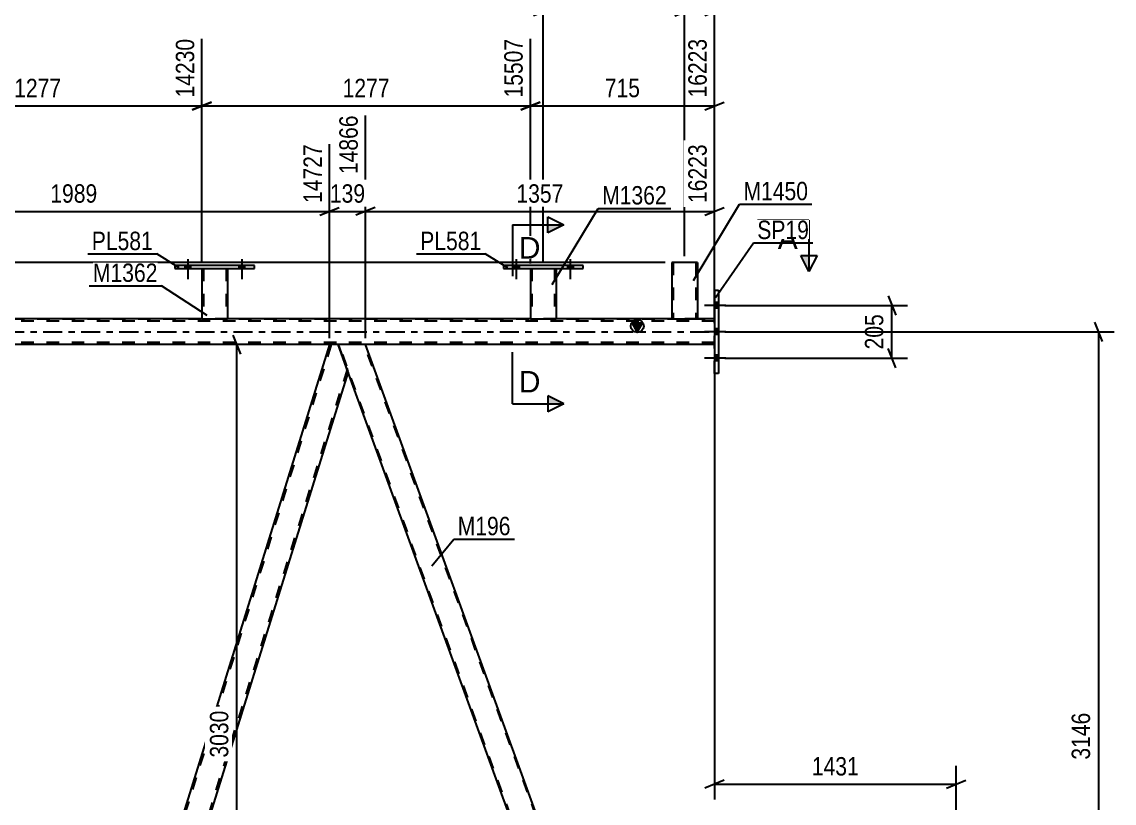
# Model space of a CAD drawing. Header units: millimetres. Extents: x 0 to 1775, y 0 to 560.
# Drawn here: x 1595 to 1764.8, y 353.5 to 475.1 of the extents above; entities that cross this region are included whole.
import ezdxf

# ---------------------------------------------------------------- set-up
doc = ezdxf.new("R2010")
doc.units = ezdxf.units.MM
doc.linetypes.add('DXK_LINE_DOT2', pattern=[3.9198, 1.9599, -1.9599])
doc.linetypes.add('DXK_LINE_DOT3', pattern=[5.9187, 2.979, -0.9799, 0.9799, -0.9799])
doc.styles.add('Arial', font='ARIAL.TTF', dxfattribs={"height": 0.2})
doc.styles.add('Arial Narrow', font='ARIALN.TTF', dxfattribs={"height": 0.2})

# ---------------------------------------------------------------- blocks, each defined once
blk = doc.blocks.new('Part-814185345-3641 - 3551')
at = {"color": 2, "linetype": 'Continuous'}
for p, q in [((1618.78, 437.14), (1618.78, 436.66)), ((1631.18, 437.14), (1618.78, 437.14)), ((1618.78, 436.66), (1631.18, 436.66)), ((1631.18, 436.66), (1631.18, 437.14))]:
    blk.add_line(p, q, dxfattribs=at)
blk = doc.blocks.new('Part-814185345-3646 - 3551')
at = {"color": 2, "linetype": 'Continuous'}
for p, q in [((1674.06, 436.66), (1674.06, 428.82)), ((1678.06, 436.66), (1678.06, 428.82)), ((1674.06, 428.82), (1678.06, 428.82))]:
    blk.add_line(p, q, dxfattribs=at)
at = {"color": 7, "linetype": 'DXK_LINE_DOT2'}
for p, q in [((1674.06, 436.66), (1678.06, 436.66)), ((1674.06, 436.66), (1674.06, 436.66)), ((1674.06, 436.66), (1674.06, 436.66)), ((1674.3, 436.66), (1674.3, 428.82)), ((1677.82, 436.66), (1677.82, 428.82)), ((1678.06, 436.66), (1678.06, 436.66)), ((1678.06, 436.66), (1678.06, 436.66)), ((1677.76, 428.82), (1677.8, 428.82)), ((1677.76, 428.82), (1677.8, 428.82)), ((1677.8, 428.82), (1677.82, 428.82)), ((1677.8, 428.82), (1677.82, 428.82))]:
    blk.add_line(p, q, dxfattribs=at)
blk = doc.blocks.new('Bolt-814185345-3575 - 3551')
at = {"linetype": 'Continuous'}
for points in [[(1620.34, 436.66), (1621.22, 436.66), (1621.22, 437.14), (1620.34, 437.14)], [(1628.74, 436.66), (1629.62, 436.66), (1629.62, 437.14), (1628.74, 437.14)]]:
    blk.add_hatch(color=1, dxfattribs=at).paths.add_polyline_path(points)
at = {"color": 1, "linetype": 'Continuous'}
for p, q in [((1620.34, 437.14), (1620.34, 436.66)), ((1620.78, 438.14), (1620.78, 435.02)), ((1621.22, 437.14), (1621.22, 436.66)), ((1628.74, 437.14), (1628.74, 436.66)), ((1629.18, 438.14), (1629.18, 435.02)), ((1629.62, 437.14), (1629.62, 436.66))]:
    blk.add_line(p, q, dxfattribs=at)
blk = doc.blocks.new('Bolt-814185345-3576 - 3551')
at = {"linetype": 'Continuous'}
for points in [[(1620.34, 436.66), (1621.22, 436.66), (1621.22, 437.14), (1620.34, 437.14)], [(1628.74, 436.66), (1629.62, 436.66), (1629.62, 437.14), (1628.74, 437.14)]]:
    blk.add_hatch(color=1, dxfattribs=at).paths.add_polyline_path(points)
at = {"color": 1, "linetype": 'Continuous'}
for p, q in [((1620.34, 437.14), (1620.34, 436.66)), ((1620.78, 438.14), (1620.78, 435.02)), ((1621.22, 437.14), (1621.22, 436.66)), ((1628.74, 437.14), (1628.74, 436.66)), ((1629.18, 438.14), (1629.18, 435.02)), ((1629.62, 437.14), (1629.62, 436.66))]:
    blk.add_line(p, q, dxfattribs=at)
blk = doc.blocks.new('Part-814185345-3636 - 3551')
at = {"color": 2, "linetype": 'Continuous'}
for p, q in [((1622.98, 436.66), (1622.98, 428.82)), ((1626.98, 436.66), (1626.98, 428.82)), ((1622.98, 428.82), (1626.98, 428.82))]:
    blk.add_line(p, q, dxfattribs=at)
at = {"color": 7, "linetype": 'DXK_LINE_DOT2'}
for p, q in [((1622.98, 436.66), (1626.98, 436.66)), ((1622.98, 436.66), (1622.98, 436.66)), ((1622.98, 436.66), (1622.98, 436.66)), ((1623.22, 436.66), (1623.22, 428.82)), ((1626.74, 436.66), (1626.74, 428.82)), ((1626.98, 436.66), (1626.98, 436.66)), ((1626.98, 436.66), (1626.98, 436.66)), ((1626.68, 428.82), (1626.72, 428.82)), ((1626.68, 428.82), (1626.72, 428.82)), ((1626.72, 428.82), (1626.74, 428.82)), ((1626.72, 428.82), (1626.74, 428.82))]:
    blk.add_line(p, q, dxfattribs=at)
blk = doc.blocks.new('Part-814185345-3726 - 3551')
at = {"color": 7, "linetype": 'DXK_LINE_DOT2'}
for p, q in [((1643.09, 424.82), (1606.27, 306.7)), ((1645.56, 420.94), (1608.99, 303.6)), ((1645.7, 420.57), (1645.68, 420.62)), ((1645.7, 420.57), (1645.68, 420.62)), ((1606.55, 308.42), (1606.13, 307.07)), ((1610.74, 308.42), (1609.24, 303.6)), ((1607.4, 303.6), (1606.13, 307.07)), ((1609.24, 303.6), (1607.4, 303.6))]:
    blk.add_line(p, q, dxfattribs=at)
at = {"color": 2, "linetype": 'Continuous'}
for p, q in [((1642.83, 424.82), (1606.55, 308.42)), ((1644.15, 424.82), (1642.83, 424.82)), ((1645.68, 420.62), (1644.15, 424.82)), ((1645.7, 420.57), (1610.74, 308.42))]:
    blk.add_line(p, q, dxfattribs=at)
blk = doc.blocks.new('Part-814185345-3741 - 3551')
at = {"color": 2, "linetype": 'Continuous'}
for p, q in [((1563.27, 424.82), (1559.02, 424.82)), ((1605.64, 308.42), (1563.27, 424.82)), ((1601.39, 308.42), (1560.55, 420.62))]:
    blk.add_line(p, q, dxfattribs=at)
at = {"color": 7, "linetype": 'DXK_LINE_DOT2'}
for p, q in [((1559.02, 424.82), (1560.55, 420.62)), ((1603.31, 303.6), (1559.19, 424.82)), ((1607.23, 303.6), (1563.1, 424.82)), ((1603.14, 303.6), (1601.39, 308.42)), ((1607.4, 303.6), (1605.64, 308.42)), ((1607.4, 303.6), (1603.14, 303.6))]:
    blk.add_line(p, q, dxfattribs=at)
blk = doc.blocks.new('Part-814185345-3772 - 3551')
at = {"color": 2, "linetype": 'Continuous'}
for p, q in [((1648.41, 424.82), (1644.15, 424.82)), ((1692.53, 303.6), (1648.41, 424.82)), ((1688.27, 303.6), (1645.68, 420.62))]:
    blk.add_line(p, q, dxfattribs=at)
at = {"color": 7, "linetype": 'DXK_LINE_DOT2'}
for p, q in [((1644.15, 424.82), (1645.68, 420.62)), ((1688.44, 303.6), (1644.32, 424.82)), ((1692.36, 303.6), (1648.24, 424.82)), ((1688.27, 303.6), (1692.53, 303.6))]:
    blk.add_line(p, q, dxfattribs=at)
blk = doc.blocks.new('Part-814185345-3816 - 3551')
at = {"color": 2, "linetype": 'Continuous'}
for p, q in [((1702.68, 433.32), (1702.68, 433.32)), ((1702.68, 433.32), (1702.68, 420.32)), ((1702.68, 433.32), (1703.32, 433.32)), ((1703.32, 433.32), (1703.32, 433.32)), ((1703.32, 433.32), (1703.32, 420.32)), ((1703.32, 420.32), (1702.68, 420.32)), ((1703.32, 420.32), (1703.32, 420.32))]:
    blk.add_line(p, q, dxfattribs=at)
at = {"color": 7, "linetype": 'DXK_LINE_DOT2'}
for p, q in [((1702.68, 420.32), (1702.68, 433.32)), ((1703.32, 433.32), (1703.32, 420.32))]:
    blk.add_line(p, q, dxfattribs=at)
blk = doc.blocks.new('Part-814185345-3837 - 3551')
at = {"linetype": 'Continuous'}
blk.add_hatch(color=2, dxfattribs=at).paths.add_polyline_path([(1690.68, 426.82), (1689.88, 428.22), (1691.48, 428.22)])
at = {"color": 7, "linetype": 'DXK_LINE_DOT2'}
for p, q in [((1702.68, 428.5), (1053.76, 428.5)), ((1126.99, 428.82), (1702.68, 428.82)), ((1626.98, 428.82), (1622.98, 428.82)), ((1678.06, 428.82), (1674.06, 428.82)), ((1700.04, 428.82), (1696.04, 428.82)), ((1702.68, 428.82), (1702.68, 424.82)), ((1702.68, 425.14), (1053.76, 425.14)), ((1648.41, 424.82), (1642.83, 424.82))]:
    blk.add_line(p, q, dxfattribs=at)
at = {"color": 2, "linetype": 'Continuous'}
for p, q in [((1622.98, 428.82), (1575.9, 428.82)), ((1674.06, 428.82), (1626.98, 428.82)), ((1696.04, 428.82), (1678.06, 428.82)), ((1690.68, 426.82), (1689.88, 428.22)), ((1689.88, 428.22), (1691.48, 428.22)), ((1691.48, 428.22), (1690.68, 426.82)), ((1702.68, 428.82), (1700.04, 428.82)), ((1642.83, 424.82), (1563.27, 424.82)), ((1702.68, 424.82), (1648.41, 424.82))]:
    blk.add_line(p, q, dxfattribs=at)
at = {"color": 7, "linetype": 'DXK_LINE_DOT3'}
blk.add_line((1053.76, 426.82), (1702.68, 426.82), dxfattribs=at)
at = {"color": 2, "linetype": 'Continuous'}
blk.add_circle((1690.68, 427.72), 1, dxfattribs=at)
blk = doc.blocks.new('Bolt-814185345-3986 - 3551')
at = {"linetype": 'Continuous'}
for points in [[(1702.68, 431.36), (1702.68, 430.48), (1703.32, 430.48), (1703.32, 431.36)], [(1702.68, 431.36), (1702.68, 430.48), (1703.32, 430.48), (1703.32, 431.36)], [(1702.68, 431.36), (1702.68, 430.48), (1703.32, 430.48), (1703.32, 431.36)], [(1702.68, 427.26), (1702.68, 426.38), (1703.32, 426.38), (1703.32, 427.26)], [(1702.68, 427.26), (1702.68, 426.38), (1703.32, 426.38), (1703.32, 427.26)], [(1702.68, 423.16), (1702.68, 422.28), (1703.32, 422.28), (1703.32, 423.16)], [(1702.68, 423.16), (1702.68, 422.28), (1703.32, 422.28), (1703.32, 423.16)], [(1702.68, 423.16), (1702.68, 422.28), (1703.32, 422.28), (1703.32, 423.16)]]:
    blk.add_hatch(color=1, dxfattribs=at).paths.add_polyline_path(points)
at = {"color": 1, "linetype": 'Continuous'}
for p, q in [((1704.48, 430.92), (1701.16, 430.92)), ((1704.48, 430.92), (1701.16, 430.92)), ((1704.48, 430.92), (1701.16, 430.92)), ((1703.32, 431.36), (1702.68, 431.36)), ((1703.32, 431.36), (1702.68, 431.36)), ((1703.32, 431.36), (1702.68, 431.36)), ((1703.32, 430.48), (1702.68, 430.48)), ((1703.32, 430.48), (1702.68, 430.48)), ((1703.32, 430.48), (1702.68, 430.48)), ((1704.48, 426.82), (1701.16, 426.82)), ((1704.48, 426.82), (1701.16, 426.82)), ((1703.32, 427.26), (1702.68, 427.26)), ((1703.32, 427.26), (1702.68, 427.26)), ((1703.32, 426.38), (1702.68, 426.38)), ((1703.32, 426.38), (1702.68, 426.38)), ((1703.32, 423.16), (1702.68, 423.16)), ((1703.32, 423.16), (1702.68, 423.16)), ((1703.32, 423.16), (1702.68, 423.16)), ((1704.48, 422.72), (1701.16, 422.72)), ((1704.48, 422.72), (1701.16, 422.72)), ((1704.48, 422.72), (1701.16, 422.72)), ((1703.32, 422.28), (1702.68, 422.28)), ((1703.32, 422.28), (1702.68, 422.28)), ((1703.32, 422.28), (1702.68, 422.28))]:
    blk.add_line(p, q, dxfattribs=at)
blk = doc.blocks.new('Part-814185345-4007 - 3551')
at = {"color": 2, "linetype": 'Continuous'}
for p, q in [((1669.86, 437.14), (1669.86, 436.66)), ((1682.26, 437.14), (1669.86, 437.14)), ((1669.86, 436.66), (1682.26, 436.66)), ((1682.26, 436.66), (1682.26, 437.14))]:
    blk.add_line(p, q, dxfattribs=at)
blk = doc.blocks.new('Bolt-814185345-4008 - 3551')
at = {"linetype": 'Continuous'}
for points in [[(1671.42, 436.66), (1672.3, 436.66), (1672.3, 437.14), (1671.42, 437.14)], [(1679.82, 436.66), (1680.7, 436.66), (1680.7, 437.14), (1679.82, 437.14)]]:
    blk.add_hatch(color=1, dxfattribs=at).paths.add_polyline_path(points)
at = {"color": 1, "linetype": 'Continuous'}
for p, q in [((1671.42, 437.14), (1671.42, 436.66)), ((1671.86, 438.14), (1671.86, 435.02)), ((1672.3, 437.14), (1672.3, 436.66)), ((1679.82, 437.14), (1679.82, 436.66)), ((1680.26, 438.14), (1680.26, 435.02)), ((1680.7, 437.14), (1680.7, 436.66))]:
    blk.add_line(p, q, dxfattribs=at)
blk = doc.blocks.new('Bolt-814185345-4009 - 3551')
at = {"linetype": 'Continuous'}
for points in [[(1671.42, 436.66), (1672.3, 436.66), (1672.3, 437.14), (1671.42, 437.14)], [(1679.82, 436.66), (1680.7, 436.66), (1680.7, 437.14), (1679.82, 437.14)]]:
    blk.add_hatch(color=1, dxfattribs=at).paths.add_polyline_path(points)
at = {"color": 1, "linetype": 'Continuous'}
for p, q in [((1671.42, 437.14), (1671.42, 436.66)), ((1671.86, 438.14), (1671.86, 435.02)), ((1672.3, 437.14), (1672.3, 436.66)), ((1679.82, 437.14), (1679.82, 436.66)), ((1680.26, 438.14), (1680.26, 435.02)), ((1680.7, 437.14), (1680.7, 436.66))]:
    blk.add_line(p, q, dxfattribs=at)
blk = doc.blocks.new('Part-814185345-4024 - 3551')
at = {"color": 2, "linetype": 'Continuous'}
for p, q in [((1696.04, 437.62), (1696.04, 428.82)), ((1700.04, 437.62), (1696.04, 437.62)), ((1700.04, 437.62), (1700.04, 428.82)), ((1696.04, 428.82), (1700.04, 428.82))]:
    blk.add_line(p, q, dxfattribs=at)
at = {"color": 7, "linetype": 'DXK_LINE_DOT2'}
for p, q in [((1696.28, 437.62), (1696.28, 428.82)), ((1699.73, 437.62), (1699.74, 437.62)), ((1699.74, 437.62), (1699.78, 437.62)), ((1699.78, 437.62), (1699.8, 437.62)), ((1699.8, 437.62), (1699.8, 428.82)), ((1699.78, 428.82), (1699.74, 428.82)), ((1699.78, 428.82), (1699.74, 428.82)), ((1699.8, 428.82), (1699.78, 428.82)), ((1699.78, 428.82), (1699.8, 428.82))]:
    blk.add_line(p, q, dxfattribs=at)
blk = doc.blocks.new('StraightDimension-814185345-4933 - 3551')
at = {"color": 7, "linetype": 'Continuous'}
for p, q in [((1674.06, 437.43), (1674.06, 472.43)), ((1702.68, 429.82), (1702.68, 472.43)), ((1675.56, 462.59), (1672.56, 461.39)), ((1701.18, 461.39), (1704.18, 462.59)), ((1674.06, 461.99), (1702.68, 461.99))]:
    blk.add_line(p, q, dxfattribs=at)
at = {"color": 0, "linetype": 'Continuous'}
blk.add_wipeout([(1702.08, 473.03), (1697.88, 473.03), (1697.88, 462.69), (1702.08, 462.69)], dxfattribs=at)
at = {"color": 0}
blk.add_wipeout([(1691.71, 462.74), (1691.71, 466.94), (1685.03, 466.94), (1685.03, 462.74)], dxfattribs=at)
at = {"color": 3, "linetype": 'Continuous', "style": 'Arial Narrow'}
blk.add_text('16223', height=2.863, rotation=90.0002, dxfattribs=at).set_placement((1701.48, 463.29))
at = {"color": 3, "style": 'Arial Narrow'}
blk.add_text('715', height=2.863, dxfattribs=at).set_placement((1685.63, 463.34))
blk = doc.blocks.new('StraightDimension-814185345-4913 - 3551')
at = {"color": 7, "linetype": 'Continuous'}
for p, q in [((1571.9, 437.66), (1571.9, 472.43)), ((1622.98, 437.66), (1622.98, 472.43)), ((1573.4, 462.59), (1570.4, 461.39)), ((1621.48, 461.39), (1624.48, 462.59)), ((1571.9, 461.99), (1622.98, 461.99))]:
    blk.add_line(p, q, dxfattribs=at)
at = {"color": 0, "linetype": 'Continuous'}
blk.add_wipeout([(1622.38, 473.03), (1618.18, 473.03), (1618.18, 462.69), (1622.38, 462.69)], dxfattribs=at)
at = {"color": 0}
blk.add_wipeout([(1601.7, 462.74), (1601.7, 466.94), (1593.18, 466.94), (1593.18, 462.74)], dxfattribs=at)
at = {"color": 3, "linetype": 'Continuous', "style": 'Arial Narrow'}
blk.add_text('14230', height=2.863, rotation=90.0002, dxfattribs=at).set_placement((1621.78, 463.29))
at = {"color": 3, "style": 'Arial Narrow'}
blk.add_text('1277', height=2.863, dxfattribs=at).set_placement((1593.78, 463.34))
blk = doc.blocks.new('StraightDimension-814185345-4754 - 3551')
at = {"color": 7, "linetype": 'Continuous'}
for p, q in [((1729.69, 432.42), (1730.89, 429.42)), ((1704.32, 430.92), (1732.69, 430.92)), ((1730.29, 422.72), (1730.29, 430.92)), ((1730.89, 421.22), (1729.69, 424.22)), ((1704.32, 422.72), (1732.69, 422.72))]:
    blk.add_line(p, q, dxfattribs=at)
at = {"color": 0}
blk.add_wipeout([(1729.54, 430.16), (1725.34, 430.16), (1725.34, 423.48), (1729.54, 423.48)], dxfattribs=at)
at = {"color": 3, "style": 'Arial Narrow'}
blk.add_text('205', height=2.863, rotation=90.0002, dxfattribs=at).set_placement((1728.94, 424.08))
blk = doc.blocks.new('StraightDimension-814185345-4923 - 3551')
at = {"color": 7, "linetype": 'Continuous'}
for p, q in [((1622.98, 437.66), (1622.98, 472.43)), ((1674.06, 437.43), (1674.06, 472.43)), ((1624.48, 462.59), (1621.48, 461.39)), ((1672.56, 461.39), (1675.56, 462.59)), ((1622.98, 461.99), (1674.06, 461.99))]:
    blk.add_line(p, q, dxfattribs=at)
at = {"color": 0, "linetype": 'Continuous'}
blk.add_wipeout([(1673.46, 473.03), (1669.26, 473.03), (1669.26, 462.69), (1673.46, 462.69)], dxfattribs=at)
at = {"color": 0}
blk.add_wipeout([(1652.78, 462.74), (1652.78, 466.94), (1644.26, 466.94), (1644.26, 462.74)], dxfattribs=at)
at = {"color": 3, "linetype": 'Continuous', "style": 'Arial Narrow'}
blk.add_text('15507', height=2.863, rotation=90.0002, dxfattribs=at).set_placement((1672.86, 463.29))
at = {"color": 3, "style": 'Arial Narrow'}
blk.add_text('1277', height=2.863, dxfattribs=at).set_placement((1644.86, 463.34))
blk = doc.blocks.new('StraightDimension-814185345-4027 - 3551')
at = {"color": 7, "linetype": 'Continuous'}
blk.add_line((1695.04, 437.62), (1033.91, 437.62), dxfattribs=at)
blk = doc.blocks.new('StraightDimension-814185345-4037 - 3551')
at = {"color": 7, "linetype": 'Continuous'}
for p, q in [((1698.04, 438.62), (1698.04, 491.56)), ((1702.68, 429.82), (1702.68, 491.56)), ((1696.54, 476.02), (1699.54, 477.22)), ((1698.04, 476.62), (1702.68, 476.62)), ((1704.18, 477.22), (1701.18, 476.02))]:
    blk.add_line(p, q, dxfattribs=at)
at = {"color": 0}
blk.add_wipeout([(1703.7, 477.37), (1703.7, 481.57), (1697.02, 481.57), (1697.02, 477.37)], dxfattribs=at)
at = {"color": 3, "style": 'Arial Narrow'}
blk.add_text('116', height=2.863, dxfattribs=at).set_placement((1697.62, 477.97))
at = {"color": 0, "linetype": 'Continuous'}
blk.add_wipeout([(1702.08, 492.16), (1697.88, 492.16), (1697.88, 481.82), (1702.08, 481.82)], dxfattribs=at)
at = {"color": 3, "linetype": 'Continuous', "style": 'Arial Narrow'}
blk.add_text('16223', height=2.863, rotation=90.0002, dxfattribs=at).set_placement((1701.48, 482.42))
blk = doc.blocks.new('StraightDimension-814185345-4045 - 3551')
at = {"color": 7, "linetype": 'Continuous'}
for p, q in [((1698.04, 438.62), (1698.04, 491.56)), ((1676.06, 437.66), (1676.06, 487.06)), ((1677.56, 477.22), (1674.56, 476.02)), ((1676.06, 476.62), (1698.04, 476.62)), ((1696.54, 476.02), (1699.54, 477.22))]:
    blk.add_line(p, q, dxfattribs=at)
at = {"color": 0, "linetype": 'Continuous'}
for points in [[(1697.44, 492.16), (1693.24, 492.16), (1693.24, 481.82), (1697.44, 481.82)], [(1675.46, 487.66), (1671.26, 487.66), (1671.26, 477.32), (1675.46, 477.32)]]:
    blk.add_wipeout(points, dxfattribs=at)
at = {"color": 0}
blk.add_wipeout([(1690.39, 477.37), (1690.39, 481.57), (1683.71, 481.57), (1683.71, 477.37)], dxfattribs=at)
at = {"color": 3, "linetype": 'Continuous', "style": 'Arial Narrow'}
for s, p in [('16107', (1696.84, 482.42)), ('15557', (1674.86, 477.92))]:
    blk.add_text(s, height=2.863, rotation=90.0002, dxfattribs=at).set_placement(p)
at = {"color": 3, "style": 'Arial Narrow'}
blk.add_text('549', height=2.863, dxfattribs=at).set_placement((1684.31, 477.97))
blk = doc.blocks.new('StraightDimension-814185345-4052 - 3551')
at = {"color": 7, "linetype": 'Continuous'}
for p, q in [((1665.38, 424.82), (1625.58, 424.82)), ((1629.03, 423.32), (1627.83, 426.32)), ((1628.43, 303.6), (1628.43, 424.82)), ((1627.83, 305.1), (1629.03, 302.1)), ((1664.51, 303.6), (1625.58, 303.6))]:
    blk.add_line(p, q, dxfattribs=at)
at = {"color": 0}
blk.add_wipeout([(1627.68, 368.47), (1623.48, 368.47), (1623.48, 359.95), (1627.68, 359.95)], dxfattribs=at)
at = {"color": 3, "style": 'Arial Narrow'}
blk.add_text('3030', height=2.863, rotation=90.0002, dxfattribs=at).set_placement((1627.08, 360.55))
blk = doc.blocks.new('StraightDimension-814185345-4161 - 3551')
at = {"color": 7, "linetype": 'Continuous'}
for p, q in [((1763.05, 425.32), (1761.85, 428.32)), ((1704.32, 426.82), (1764.85, 426.82)), ((1762.45, 300.96), (1762.45, 426.82)), ((1761.85, 302.46), (1763.05, 299.46)), ((1741.94, 300.96), (1764.85, 300.96))]:
    blk.add_line(p, q, dxfattribs=at)
at = {"color": 0}
blk.add_wipeout([(1761.7, 368.15), (1757.5, 368.15), (1757.5, 359.63), (1761.7, 359.63)], dxfattribs=at)
at = {"color": 3, "style": 'Arial Narrow'}
blk.add_text('3146', height=2.863, rotation=90.0002, dxfattribs=at).set_placement((1761.1, 360.23))
blk = doc.blocks.new('StraightDimension-814185345-4465 - 3551')
at = {"color": 7, "linetype": 'Continuous'}
for p, q in [((1702.68, 423.82), (1702.68, 354.01)), ((1740.3, 304.6), (1740.3, 359.26)), ((1704.18, 357.01), (1701.18, 355.81)), ((1738.8, 355.81), (1741.8, 357.01)), ((1702.68, 356.41), (1740.3, 356.41))]:
    blk.add_line(p, q, dxfattribs=at)
at = {"color": 0}
blk.add_wipeout([(1725.74, 357.16), (1725.74, 361.36), (1717.23, 361.36), (1717.23, 357.16)], dxfattribs=at)
at = {"color": 3, "style": 'Arial Narrow'}
blk.add_text('1431', height=2.863, dxfattribs=at).set_placement((1717.83, 357.76))
blk = doc.blocks.new('StraightDimension-814185345-4486 - 3551')
at = {"color": 7, "linetype": 'Continuous'}
for p, q in [((1648.41, 425.82), (1648.41, 460.51)), ((1702.68, 429.82), (1702.68, 456.01)), ((1649.91, 446.17), (1646.91, 444.97)), ((1648.41, 445.57), (1702.68, 445.57)), ((1701.18, 444.97), (1704.18, 446.17))]:
    blk.add_line(p, q, dxfattribs=at)
at = {"color": 0, "linetype": 'Continuous'}
blk.add_wipeout([(1702.08, 456.61), (1697.88, 456.61), (1697.88, 446.27), (1702.08, 446.27)], dxfattribs=at)
at = {"color": 0}
blk.add_wipeout([(1679.8, 446.32), (1679.8, 450.52), (1671.29, 450.52), (1671.29, 446.32)], dxfattribs=at)
at = {"color": 3, "linetype": 'Continuous', "style": 'Arial Narrow'}
blk.add_text('16223', height=2.863, rotation=90.0002, dxfattribs=at).set_placement((1701.48, 446.87))
at = {"color": 3, "style": 'Arial Narrow'}
blk.add_text('1357', height=2.863, dxfattribs=at).set_placement((1671.89, 446.92))
blk = doc.blocks.new('StraightDimension-814185345-4498 - 3551')
at = {"color": 7, "linetype": 'Continuous'}
for p, q in [((1648.41, 425.82), (1648.41, 460.51)), ((1642.83, 425.82), (1642.83, 456.01)), ((1641.33, 444.97), (1644.33, 446.17)), ((1642.83, 445.57), (1648.41, 445.57)), ((1649.91, 446.17), (1646.91, 444.97))]:
    blk.add_line(p, q, dxfattribs=at)
at = {"color": 0}
blk.add_wipeout([(1648.96, 446.32), (1648.96, 450.52), (1642.28, 450.52), (1642.28, 446.32)], dxfattribs=at)
at = {"color": 3, "style": 'Arial Narrow'}
blk.add_text('139', height=2.863, dxfattribs=at).set_placement((1642.88, 446.92))
at = {"color": 0, "linetype": 'Continuous'}
blk.add_wipeout([(1647.81, 461.11), (1643.61, 461.11), (1643.61, 450.77), (1647.81, 450.77)], dxfattribs=at)
at = {"color": 3, "linetype": 'Continuous', "style": 'Arial Narrow'}
blk.add_text('14866', height=2.863, rotation=90.0002, dxfattribs=at).set_placement((1647.21, 451.37))
blk = doc.blocks.new('StraightDimension-814185345-4518 - 3551')
at = {"color": 7, "linetype": 'Continuous'}
for p, q in [((1563.27, 425.82), (1563.27, 460.51)), ((1642.83, 425.82), (1642.83, 456.01)), ((1564.77, 446.17), (1561.77, 444.97)), ((1563.27, 445.57), (1642.83, 445.57)), ((1641.33, 444.97), (1644.33, 446.17))]:
    blk.add_line(p, q, dxfattribs=at)
at = {"color": 0, "linetype": 'Continuous'}
blk.add_wipeout([(1642.23, 456.61), (1638.03, 456.61), (1638.03, 446.27), (1642.23, 446.27)], dxfattribs=at)
at = {"color": 0}
blk.add_wipeout([(1607.31, 446.32), (1607.31, 450.52), (1598.8, 450.52), (1598.8, 446.32)], dxfattribs=at)
at = {"color": 3, "linetype": 'Continuous', "style": 'Arial Narrow'}
blk.add_text('14727', height=2.863, rotation=90.0002, dxfattribs=at).set_placement((1641.63, 446.87))
at = {"color": 3, "style": 'Arial Narrow'}
blk.add_text('1989', height=2.863, dxfattribs=at).set_placement((1599.4, 446.92))
blk = doc.blocks.new('Mark-814185345-3637 - 3551')
at = {"color": 0}
blk.add_wipeout([(1615.35, 439.54), (1615.35, 442.54), (1605.85, 442.54), (1605.85, 439.54)], dxfattribs=at)
blk.add_wipeout([(1615.35, 439.54), (1615.35, 442.54), (1605.85, 442.54), (1605.85, 439.54)], dxfattribs=at)
at = {"color": 30, "linetype": 'Continuous'}
for p in [(1605.25, 438.94), (1619.45, 436.8)]:
    blk.add_line(p, (1615.95, 438.94), dxfattribs=at)
at = {"color": 3, "style": 'Arial Narrow'}
blk.add_text('PL581', height=2.863, dxfattribs=at).set_placement((1605.85, 439.54))
blk = doc.blocks.new('Mark-814185345-3632 - 3551')
at = {"color": 0}
blk.add_wipeout([(1616.08, 434.59), (1616.08, 437.59), (1606.03, 437.59), (1606.03, 434.59)], dxfattribs=at)
blk.add_wipeout([(1616.08, 434.59), (1616.08, 437.59), (1606.03, 437.59), (1606.03, 434.59)], dxfattribs=at)
at = {"color": 30, "linetype": 'Continuous'}
for p in [(1605.43, 433.99), (1623.79, 429.34)]:
    blk.add_line(p, (1616.68, 433.99), dxfattribs=at)
at = {"color": 3, "style": 'Arial Narrow'}
blk.add_text('M1362', height=2.863, dxfattribs=at).set_placement((1606.03, 434.59))
blk = doc.blocks.new('Mark-814185345-3642 - 3551')
at = {"color": 0}
blk.add_wipeout([(1695.28, 446.64), (1695.28, 449.64), (1685.22, 449.64), (1685.22, 446.64)], dxfattribs=at)
blk.add_wipeout([(1695.28, 446.64), (1695.28, 449.64), (1685.22, 449.64), (1685.22, 446.64)], dxfattribs=at)
at = {"color": 30, "linetype": 'Continuous'}
for p, q in [((1677.46, 434.18), (1684.62, 446.04)), ((1684.62, 446.04), (1695.88, 446.04))]:
    blk.add_line(p, q, dxfattribs=at)
at = {"color": 3, "style": 'Arial Narrow'}
blk.add_text('M1362', height=2.863, dxfattribs=at).set_placement((1685.22, 446.64))
blk = doc.blocks.new('SectionMark-814185345-5005 - 3551')
at = {"linetype": 'Continuous'}
blk.add_hatch(color=6, dxfattribs=at).paths.add_polyline_path([(1716.14, 438.72), (1717.39, 438.72), (1717.39, 436.22)])
at = {"color": 6, "linetype": 'Continuous'}
for p, q in [((1717.39, 444.22), (1709.39, 444.22)), ((1717.39, 444.22), (1717.39, 436.22)), ((1716.14, 438.72), (1718.64, 438.72)), ((1717.39, 436.22), (1716.14, 438.72)), ((1718.64, 438.72), (1717.39, 436.22))]:
    blk.add_line(p, q, dxfattribs=at)
at = {"color": 0, "linetype": 'Continuous'}
blk.add_wipeout([(1715.64, 439.72), (1715.64, 443.22), (1712.53, 443.22), (1712.53, 439.72)], dxfattribs=at)
at = {"color": 3, "linetype": 'Continuous', "style": 'Arial'}
blk.add_text('A', height=3.34, dxfattribs=at).set_placement((1712.53, 439.72))
blk = doc.blocks.new('Mark-814185345-3768 - 3551')
at = {"color": 0}
blk.add_wipeout([(1670.98, 395.16), (1670.98, 398.16), (1662.76, 398.16), (1662.76, 395.16)], dxfattribs=at)
blk.add_wipeout([(1670.98, 395.16), (1670.98, 398.16), (1662.76, 398.16), (1662.76, 395.16)], dxfattribs=at)
at = {"color": 30, "linetype": 'Continuous'}
for p, q in [((1658.71, 390.38), (1662.16, 394.56)), ((1662.16, 394.56), (1671.58, 394.56))]:
    blk.add_line(p, q, dxfattribs=at)
at = {"color": 3, "style": 'Arial Narrow'}
blk.add_text('M196', height=2.863, dxfattribs=at).set_placement((1662.76, 395.16))
blk = doc.blocks.new('Mark-814185345-3812 - 3551')
at = {"color": 0}
blk.add_wipeout([(1717.39, 441.26), (1717.39, 444.26), (1709.35, 444.26), (1709.35, 441.26)], dxfattribs=at)
blk.add_wipeout([(1717.39, 441.26), (1717.39, 444.26), (1709.35, 444.26), (1709.35, 441.26)], dxfattribs=at)
at = {"color": 30, "linetype": 'Continuous'}
for p, q in [((1702.87, 432.15), (1708.75, 440.66)), ((1708.75, 440.66), (1717.99, 440.66))]:
    blk.add_line(p, q, dxfattribs=at)
at = {"color": 3, "style": 'Arial Narrow'}
blk.add_text('SP19', height=2.863, dxfattribs=at).set_placement((1709.35, 441.26))
blk = doc.blocks.new('SectionMark-814185345-4995 - 3551')
at = {"linetype": 'Continuous'}
for points in [[(1676.76, 442.23), (1676.76, 443.48), (1679.26, 443.48)], [(1676.76, 415.63), (1676.76, 416.88), (1679.26, 415.63)]]:
    blk.add_hatch(color=6, dxfattribs=at).paths.add_polyline_path(points)
at = {"color": 6, "linetype": 'Continuous'}
for p, q in [((1671.26, 443.48), (1671.26, 435.48)), ((1671.26, 443.48), (1679.26, 443.48)), ((1676.76, 442.23), (1676.76, 444.73)), ((1676.76, 444.73), (1679.26, 443.48)), ((1679.26, 443.48), (1676.76, 442.23)), ((1671.26, 415.63), (1671.26, 423.63)), ((1679.26, 415.63), (1676.76, 416.88)), ((1676.76, 416.88), (1676.76, 414.38)), ((1671.26, 415.63), (1679.26, 415.63)), ((1679.26, 415.63), (1676.76, 414.38))]:
    blk.add_line(p, q, dxfattribs=at)
at = {"color": 0, "linetype": 'Continuous'}
for points in [[(1675.63, 438.23), (1675.63, 441.73), (1672.26, 441.73), (1672.26, 438.23)], [(1675.63, 417.38), (1675.63, 420.88), (1672.26, 420.88), (1672.26, 417.38)]]:
    blk.add_wipeout(points, dxfattribs=at)
at = {"color": 3, "linetype": 'Continuous', "style": 'Arial'}
for p in [(1672.26, 438.23), (1672.26, 417.38)]:
    blk.add_text('D', height=3.34, dxfattribs=at).set_placement(p)
blk = doc.blocks.new('Mark-814185345-4003 - 3551')
at = {"color": 0}
blk.add_wipeout([(1666.43, 439.54), (1666.43, 442.54), (1656.93, 442.54), (1656.93, 439.54)], dxfattribs=at)
blk.add_wipeout([(1666.43, 439.54), (1666.43, 442.54), (1656.93, 442.54), (1656.93, 439.54)], dxfattribs=at)
at = {"color": 30, "linetype": 'Continuous'}
for p in [(1656.33, 438.94), (1670.53, 436.8)]:
    blk.add_line(p, (1667.03, 438.94), dxfattribs=at)
at = {"color": 3, "style": 'Arial Narrow'}
blk.add_text('PL581', height=2.863, dxfattribs=at).set_placement((1656.93, 439.54))
blk = doc.blocks.new('Mark-814185345-4020 - 3551')
at = {"color": 0}
blk.add_wipeout([(1717.25, 447.3), (1717.25, 450.3), (1707.2, 450.3), (1707.2, 447.3)], dxfattribs=at)
blk.add_wipeout([(1717.25, 447.3), (1717.25, 450.3), (1707.2, 450.3), (1707.2, 447.3)], dxfattribs=at)
at = {"color": 30, "linetype": 'Continuous'}
for p, q in [((1699.44, 434.83), (1706.6, 446.7)), ((1706.6, 446.7), (1717.85, 446.7))]:
    blk.add_line(p, q, dxfattribs=at)
at = {"color": 3, "style": 'Arial Narrow'}
blk.add_text('M1450', height=2.863, dxfattribs=at).set_placement((1707.2, 447.3))

msp = doc.modelspace()

# ---------------------------------------------------------------- block references
for name in ['Part-814185345-3641 - 3551', 'Bolt-814185345-3575 - 3551', 'Bolt-814185345-3576 - 3551', 'Part-814185345-3636 - 3551', 'Part-814185345-4007 - 3551', 'Bolt-814185345-4008 - 3551', 'Bolt-814185345-4009 - 3551', 'Part-814185345-3646 - 3551', 'Part-814185345-4024 - 3551', 'Part-814185345-3816 - 3551', 'Bolt-814185345-3986 - 3551', 'Part-814185345-3837 - 3551', 'Part-814185345-3741 - 3551', 'Part-814185345-3726 - 3551', 'Part-814185345-3772 - 3551']:
    msp.add_blockref(name, (0, 0))

# ---------------------------------------------------------------- next in the draw order: block references
for name in ['StraightDimension-814185345-4913 - 3551', 'StraightDimension-814185345-4933 - 3551']:
    msp.add_blockref(name, (0, 0))

# ---------------------------------------------------------------- next in the draw order: block references
for name in ['StraightDimension-814185345-4923 - 3551', 'StraightDimension-814185345-4754 - 3551']:
    msp.add_blockref(name, (0, 0))

# ---------------------------------------------------------------- next in the draw order: block references
for name in ['StraightDimension-814185345-4037 - 3551', 'StraightDimension-814185345-4027 - 3551', 'StraightDimension-814185345-4161 - 3551']:
    msp.add_blockref(name, (0, 0))

# ---------------------------------------------------------------- next in the draw order: block references
for name in ['StraightDimension-814185345-4045 - 3551', 'StraightDimension-814185345-4052 - 3551', 'StraightDimension-814185345-4465 - 3551']:
    msp.add_blockref(name, (0, 0))

# ---------------------------------------------------------------- next in the draw order: block references
for name in ['StraightDimension-814185345-4486 - 3551', 'Mark-814185345-3768 - 3551']:
    msp.add_blockref(name, (0, 0))

# ---------------------------------------------------------------- next in the draw order: block references
for name in ['StraightDimension-814185345-4498 - 3551', 'Mark-814185345-3642 - 3551']:
    msp.add_blockref(name, (0, 0))

# ---------------------------------------------------------------- next in the draw order: block references
msp.add_blockref('StraightDimension-814185345-4518 - 3551', (0, 0))

# ---------------------------------------------------------------- next in the draw order: block references
msp.add_blockref('Mark-814185345-3637 - 3551', (0, 0))

# ---------------------------------------------------------------- next in the draw order: block references
msp.add_blockref('Mark-814185345-3632 - 3551', (0, 0))

# ---------------------------------------------------------------- next in the draw order: block references
msp.add_blockref('SectionMark-814185345-5005 - 3551', (0, 0))

# ---------------------------------------------------------------- next in the draw order: block references
for name in ['SectionMark-814185345-4995 - 3551', 'Mark-814185345-3812 - 3551']:
    msp.add_blockref(name, (0, 0))

# ---------------------------------------------------------------- next in the draw order: block references
for name in ['Mark-814185345-4020 - 3551', 'Mark-814185345-4003 - 3551']:
    msp.add_blockref(name, (0, 0))

doc.saveas('drawing.dxf')
